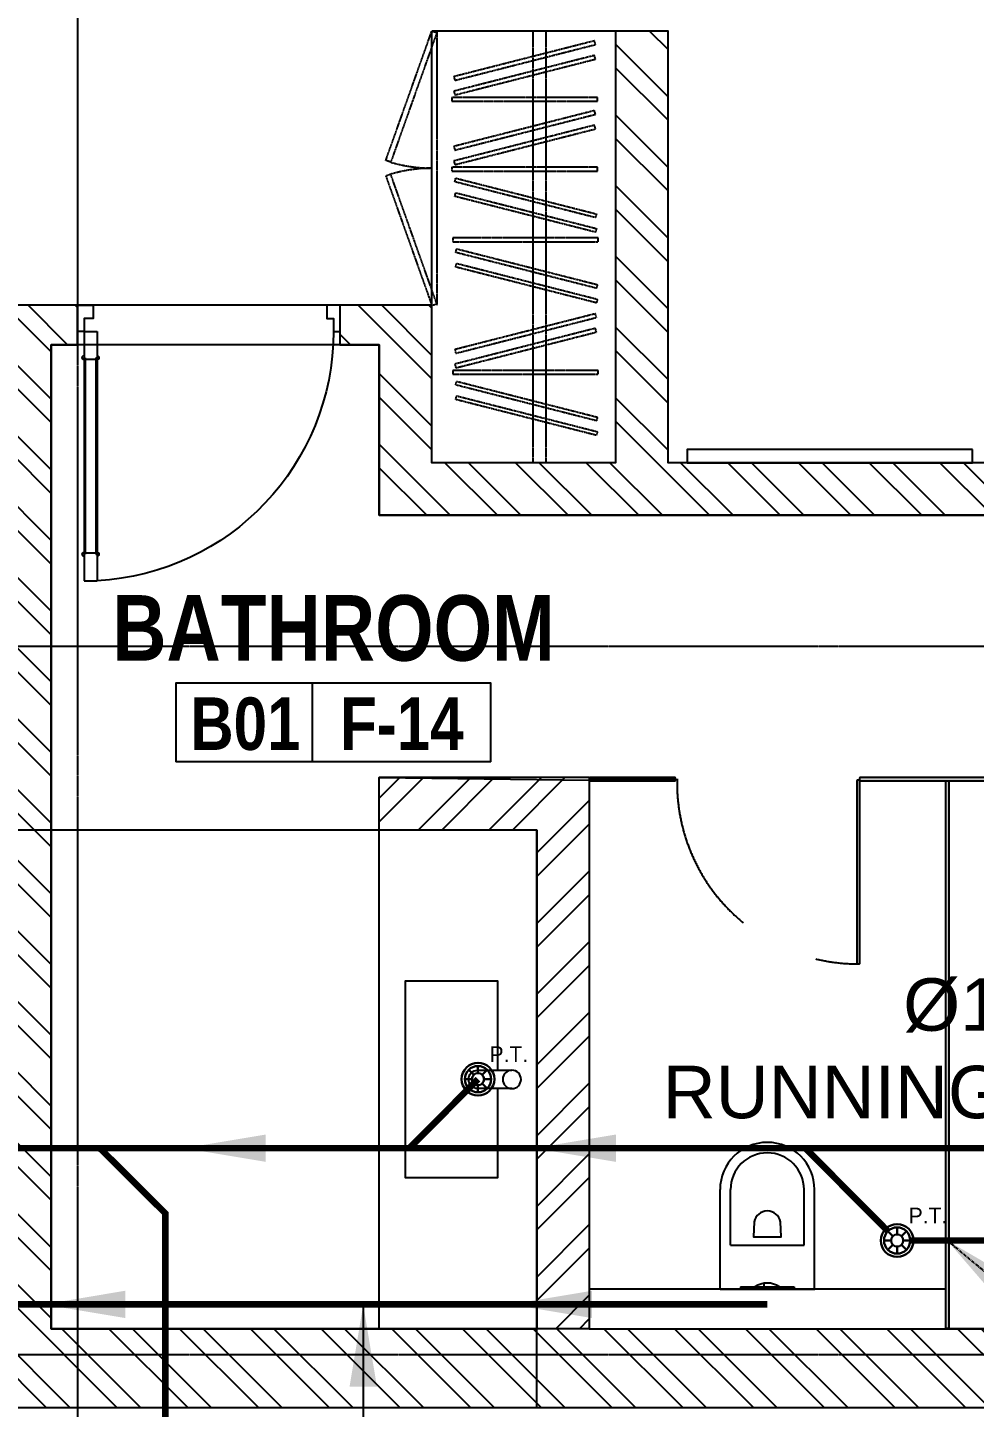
# Model space of a CAD drawing. Header units: millimetres. Extents: x -8500 to 104886, y -7800 to 56500.
# Drawn here: x 57360 to 60967, y 26300 to 31558 of the extents above; entities that cross this region are included whole.
import ezdxf
from ezdxf.enums import TextEntityAlignment as Align

# ---------------------------------------------------------------- set-up
doc = ezdxf.new("R2010")
doc.units = ezdxf.units.MM
doc.header["$LTSCALE"] = 10
doc.set_wipeout_variables(frame=1)
for name, pattern in [('1803 B01 Axis$0$CENTER2', [1.125, 0.75, -0.125, 0.125, -0.125]), ('ACISOWELD', [3, 2, -1]), ('CENTER', [2, 1.25, -0.25, 0.25, -0.25]), ('HIDDEN', [0.375, 0.25, -0.125])]:
    doc.linetypes.add(name, pattern=pattern)
for name, color, linetype in [('1803 B01 Axis$0$AXIS-MEP', 8, '1803 B01 Axis$0$CENTER2'), ('1803 B01 b03$0$TAG-ROOM-AR', 181, 'Continuous'), ('1803 B01 b03$0$WALL-AR', 7, 'Continuous'), ('A-FURNITURE', 1, 'Continuous'), ('CEILING', 7, 'Continuous'), ('DIM-IN-AR', 251, 'Continuous'), ('DOOR-AR', 43, 'Continuous'), ('FIX-AR', 45, 'Continuous'), ('Ground Floor Plan$0$FURNITURE', 1, 'Continuous'), ('Ground Floor Plan$0$WIPEOUT', 8, 'Continuous'), ('ID-FUR', 1, 'Continuous'), ('ID-GLASS', 5, 'Continuous'), ('ID-HATCH', 8, 'Continuous'), ('ID-SANITARY', 1, 'Continuous'), ('ID-WIPEOUT', 8, 'Continuous'), ('WALL-AR', 7, 'Continuous')]:
    doc.layers.add(name, color=color, linetype=linetype)
for name, color, linetype, lineweight in [('FUR', 9, 'Continuous', 9), ('SH - SWP', 10, 'Continuous', 25), ('SH - WWP', 82, 'CENTER', 13), ('TOILET 3', 10, 'Continuous', 25), ('WWP', 82, 'CENTER', 13)]:
    doc.layers.add(name, color=color, linetype=linetype, lineweight=lineweight)
doc.styles.add('1803 B01 b03$0$ARABIC1', font='sarb.shx')
doc.styles.add('1803 B01 b03$0$BOLD-SOFT', font='swisscb.ttf')
doc.styles.add('ARIAL', font='Arial.ttf')
doc.dimstyles.new('1-100-OUT', dxfattribs={"dimscale": 1.25, "dimtxt": 180, "dimasz": 1, "dimexe": 0, "dimexo": 0, "dimgap": 60, "dimtad": 1, "dimdec": 0, "dimblk": 'DIM-END', "dimcen": 2.5, "dimclrd": 256, "dimclre": 3, "dimclrt": 3, "dimadec": 0, "dimazin": 0, "dimtfac": 1, "dimtdec": 0, "dimtix": 1, "dimtmove": 2, "dimatfit": 0, "dimldrblk": 'LEADER-ARROW', "dimlwe": -1, "dimarcsym": 0})

# ---------------------------------------------------------------- blocks, each defined once
blk = doc.blocks.new('1803 B01 Axis$0$1803 B01 AXIS')
for p, q in [((57550, 55300), (57550, -5800)), ((85300, 29200), (-7300, 29200)), ((85300, 26500), (-7300, 26500))]:
    blk.add_line(p, q)
blk = doc.blocks.new('1803 B01 Axis')
at = {"layer": '1803 B01 Axis$0$AXIS-MEP'}
blk.add_blockref('1803 B01 Axis$0$1803 B01 AXIS', (0, 0), dxfattribs=at)
blk = doc.blocks.new('1803 B01 b03$0$ROOM NO-TAG-100')
for p, q in [((-0.8, 0), (-0.8, 3)), ((6, 0), (-6, 0))]:
    blk.add_line(p, q)
blk.add_lwpolyline([(6, 0), (6, 3), (-6, 3), (-6, 0)])
at = {"color": 3, "style": '1803 B01 b03$0$ARABIC1'}
for p in [(0, 20.479), (0, 17.71), (0, 14.912)]:
    blk.add_attdef('---', text='', height=2, dxfattribs=at).set_placement(p, align=Align.CENTER)
at = {"style": '1803 B01 b03$0$BOLD-SOFT'}
for p in [(0, 10.525), (0, 7.134), (0, 3.857)]:
    blk.add_attdef('///', text='', height=2.5, dxfattribs=at).set_placement(p, align=Align.CENTER)
at = {"color": 9, "style": '1803 B01 b03$0$BOLD-SOFT'}
for tag, p in [('B00', (-3.358, 0.458)), ('X00', (2.603, 0.458))]:
    blk.add_attdef(tag, text='', height=2, dxfattribs=at).set_placement(p, align=Align.CENTER)
blk = doc.blocks.new('*U168')
blk.add_wipeout([(2145735, 546419.4), (2146822, 546419.4), (2146822, 546369.4), (2145735, 546369.4)]).dxf.layer = 'Ground Floor Plan$0$WIPEOUT'
at = {"layer": 'Ground Floor Plan$0$FURNITURE'}
blk.add_lwpolyline([(2145735, 546419.4), (2146822, 546419.4), (2146822, 546369.4), (2145735, 546369.4), (2145735, 546419.4)], dxfattribs=at)
blk = doc.blocks.new('door 1000')
for p, q in [((25, 0), (25, 950)), ((25, 950), (75, 950)), ((75, 0), (75, 950)), ((25, 848.2), (30, 848.2)), ((30, 100), (30, 848.2)), ((30, 842.9), (70, 842.9)), ((70, 100), (70, 848.2)), ((70, 848.2), (75, 848.2)), ((30, 105.3), (70, 105.3)), ((25, 100), (30, 100)), ((70, 100), (75, 100)), ((25, 0), (75, 0))]:
    blk.add_line(p, q)
for points in [[(0, -100), (60, -100), (60, -50), (25, -50), (25, 0), (0, 0)], [(1000, -100), (950, -100), (950, -50), (975, -50), (975, 0), (1000, 0)]]:
    blk.add_lwpolyline(points)
for centre, radius, start, end in [((23.2, -0.7), 952.1, 0.0432, 86.8814), ((26.9, 848.5), 8.32, 103.0783, 256.9217), ((73.1, 848.5), 8.32, 283.0783, 76.9217), ((26.9, 99.7), 8.32, 103.0783, 256.9217), ((73.1, 99.7), 8.32, 283.0783, 76.9217)]:
    blk.add_arc(centre, radius, start, end)
blk = doc.blocks.new('*U177')
at = {"layer": 'ID-HATCH'}
h = blk.add_hatch(dxfattribs=at)
h.set_pattern_fill('AR-RROOF', color=8, scale=4, angle=45)
h.set_pattern_definition([(45, (-3924.18, 292.1324), (3.3941125, 9.050967), [60, -8, 20, -4]), (45, (-3921.8323, 297.3084), (-6.590235, 0.933381), [12, -1.32, 24, -3]), (45, (-3925.17, 295.9507), (12.8127749, 16.6028672), [32, -5.6, 16, -4])])
h.paths.add_polyline_path([(-2, 8), (-2085.7, 7.9), (-2087.7, 5.9), (-2087.7, -2.1), (-2085.7, -4.1), (-2, -4), (0, -2), (0, 6)])
blk.add_lwpolyline([(-2, 8), (-2085.7, 7.9), (-2087.7, 5.9), (-2087.7, -2.1), (-2085.7, -4.1), (-2, -4), (0, -2), (0, 6)], close=True)
blk = doc.blocks.new('*U175')
at = {"layer": 'ID-HATCH'}
h = blk.add_hatch(dxfattribs=at)
h.set_pattern_fill('AR-RROOF', color=8, scale=4, angle=45)
h.set_pattern_definition([(45, (-2506.155, 292.1716), (3.3941125, 9.050967), [60, -8, 20, -4]), (45, (-2503.8075, 297.3476), (-6.590235, 0.933381), [12, -1.32, 24, -3]), (45, (-2507.145, 295.99), (12.812775, 16.6028672), [32, -5.6, 16, -4])])
h.paths.add_polyline_path([(-2, 8), (-667.6, 8), (-669.6, 6), (-669.6, -2), (-667.6, -4), (-2, -4), (0, -2), (0, 6)])
blk.add_lwpolyline([(-2, 8), (-667.6, 8), (-669.6, 6), (-669.6, -2), (-667.6, -4), (-2, -4), (0, -2), (0, 6)], close=True)
blk = doc.blocks.new('*U145')
at = {"layer": 'ID-HATCH'}
h = blk.add_hatch(dxfattribs=at)
h.set_pattern_fill('AR-RROOF', color=8, scale=4, angle=45)
h.set_pattern_definition([(45, (-2536.5117, 290.1926), (3.3941125, 9.050967), [60, -8, 20, -4]), (45, (-2534.164, 295.3686), (-6.590235, 0.933381), [12, -1.32, 24, -3]), (45, (-2537.5016, 294.011), (12.812775, 16.6028672), [32, -5.6, 16, -4])])
h.paths.add_polyline_path([(-2, -8), (-698, -8), (-700, -6), (-700, 2), (-698, 4), (-2, 4), (0, 2), (0, -6)])
blk.add_lwpolyline([(-2, -8), (-698, -8), (-700, -6), (-700, 2), (-698, 4), (-2, 4), (0, 2), (0, -6)], close=True)
blk = doc.blocks.new('*U176')
at = {"layer": 'ID-HATCH'}
h = blk.add_hatch(dxfattribs=at)
h.set_pattern_fill('AR-RROOF', color=8, scale=4, angle=45)
h.set_pattern_definition([(45, (-2306.9603, 288.1755), (3.3941125, 9.050967), [60, -8, 20, -4]), (45, (-2304.613, 293.3515), (-6.590235, 0.933381), [12, -1.32, 24, -3]), (45, (-2307.9503, 291.9939), (12.812775, 16.6028672), [32, -5.6, 16, -4])])
h.paths.add_polyline_path([(2, -8), (326.8, -8), (328.8, -6), (328.8, 2), (326.8, 4), (2, 4), (0, 2), (0, -6)])
blk.add_lwpolyline([(2, -8), (326.8, -8), (328.8, -6), (328.8, 2), (326.8, 4), (2, 4), (0, 2), (0, -6)], close=True)
blk = doc.blocks.new('A$C29A14E84')
for p, q in [((-35, 0), (-35, -130)), ((35, -130), (35, 0))]:
    blk.add_line(p, q)
blk.add_lwpolyline([(-35, -55), (-375, -55), (-375, -405), (375, -405), (375, -55), (35, -55)])
blk.add_circle((0, 0), 35)
blk.add_arc((0, -130), 35, 180, 0)
blk = doc.blocks.new('*U173')
blk.add_wipeout([(0, 150), (0, 0), (-1357.6, 0), (-1357.6, 150)]).dxf.layer = 'ID-WIPEOUT'
blk.add_lwpolyline([(0, 0), (-1357.6, 0), (-1357.6, 150), (0, 150)], close=True)
blk = doc.blocks.new('XR-FF_PLAN_INT$0$First Floor Plan$0$C41FC29B5')
for p, q in [((-102.5, -9.5), (-102.5, 0)), ((102.5, 0), (-102.5, 0)), ((102.5, -9.5), (102.5, 0)), ((102.5, -9.5), (-102.5, -9.5)), ((13.4, -22.7), (13.4, -9.5))]:
    blk.add_line(p, q)
blk.add_arc((0.5, 59.4), 83.2, 236.0061, 303.9939)
blk = doc.blocks.new('XR-FF_PLAN_INT$0$First Floor Plan$0$C2B5C50D5')
at = {"ltscale": 10}
for p, q in [((179.3, 0), (-180.7, 0)), ((-180, 0), (-180, -380)), ((180, 0), (180, -380)), ((-140, -168.2), (-140, -380)), ((140, -168.2), (-140, -168.2)), ((140, -168.2), (140, -380))]:
    blk.add_line(p, q, dxfattribs=at)
blk.add_lwpolyline([(50.2, -256.9), (52.8, -199.7), (0, -199.7), (-52.8, -199.7), (-50.2, -256.9, 0.36532), (0, -298.6, 0.36532)], format="xyb", close=True, dxfattribs=at)
for radius in [180, 140]:
    blk.add_arc((0, -380), radius, 180, 0, dxfattribs=at)
blk.add_blockref('XR-FF_PLAN_INT$0$First Floor Plan$0$C41FC29B5', (0, 0))
blk = doc.blocks.new('HHYRYRY')
at = {"layer": 'SH - WWP', "linetype": 'Continuous', "lineweight": 30, "ltscale": 15}
for p, q in [((-29410809.4, -22433290.1), (-29410809.4, -22433263.3)), ((-29410832.5, -22433313.2), (-29410859.4, -22433313.2)), ((-29410825.8, -22433296.9), (-29410844.8, -22433277.9)), ((-29410793.1, -22433296.9), (-29410774.1, -22433277.9)), ((-29410786.4, -22433313.2), (-29410759.5, -22433313.2)), ((-29410825.8, -22433329.5), (-29410844.8, -22433348.5)), ((-29410809.4, -22433336.3), (-29410809.4, -22433363.2)), ((-29410793.1, -22433329.5), (-29410774.1, -22433348.5))]:
    blk.add_line(p, q, dxfattribs=at)
for radius in [62.4, 50, 23.1]:
    blk.add_circle((-29410809.4, -22433313.2), radius, dxfattribs=at)
at = {"layer": 'SH - WWP', "linetype": 'Continuous', "lineweight": 30, "ltscale": 15, "insert": (-29410765.3, -22433188.1), "char_height": 59.94, "width": 240.711, "attachment_point": 1}
blk.add_mtext('P.T.', dxfattribs=at)
blk = doc.blocks.new('DIM-END')
at = {"layer": 'DIM-IN-AR', "color": 1}
for p, q in [((0, -90), (0, 90)), ((-90, 0), (90, 0))]:
    blk.add_line(p, q, dxfattribs=at)
at = {"layer": 'DIM-IN-AR', "color": 1, "const_width": 7.5}
blk.add_lwpolyline([(63.6, 63.6), (-63.6, -63.6)], dxfattribs=at)
blk = doc.blocks.new('LEADER-ARROW')
blk.add_solid([(-250, 41.7), (0, 0), (-250, -41.7)])

msp = doc.modelspace()

# ---------------------------------------------------------------- hatches: boundary and pattern name
at = {"layer": 'ID-HATCH'}
h = msp.add_hatch(dxfattribs=at)
h.set_pattern_fill('ANSI32', color=256, scale=20)
h.set_pattern_definition([(45, (11150.05, 16094.32), (-134.70384, 134.70384), []), (45, (11239.85, 16094.32), (-134.70384, 134.70384), [])])
h.paths.add_polyline_path([(59500.1, 26600), (59300.1, 26600), (59300.1, 28500), (58700, 28500), (58700, 28700), (59500, 28700)])

# ---------------------------------------------------------------- linework, layer by layer
at = {"layer": '1803 B01 b03$0$WALL-AR'}
for points in [[(54350, 35400), (54350, 28250), (54650, 28250), (54650, 28900), (56750, 28900), (56750, 26600), (54650, 26600), (54650, 27250), (54350, 27250), (54350, 26300), (63850, 26300)], [(63550, 26600), (57450, 26600), (57450, 30350), (57450, 30350), (57550, 30350), (57550, 30500), (57300, 30500), (57300, 29900), (54550, 29900), (54550, 35200)], [(66250, 29900), (59800, 29900), (59800, 31545), (59600, 31545), (59600, 29900), (58900, 29900), (58900, 30500), (58550, 30500), (58550, 30350), (58700, 30350), (58700, 29700), (63550, 29700)]]:
    msp.add_lwpolyline(points, dxfattribs=at)
at = {"layer": 'FIX-AR'}
msp.add_line((58700, 26600), (58700, 28500), dxfattribs=at)
at = {"layer": 'ID-FUR'}
for p in [(59600, 31545), (58900, 30500)]:
    msp.add_line(p, (58900, 31545), dxfattribs=at)
at = {"layer": 'ID-FUR', "color": 8, "linetype": 'HIDDEN', "ltscale": 0.5}
for p, q in [((58920, 30500), (58920, 31545)), ((59285, 31545), (59285, 29900)), ((59335, 31545), (59335, 29900))]:
    msp.add_line(p, q, dxfattribs=at)
for points in [[(58919.3, 31539.8), (58743.5, 31045.5), (58724.9, 31052.5), (58900, 31545)], [(58919.3, 30505.2), (58743.5, 30999.5), (58724.9, 30992.5), (58900, 30500)]]:
    msp.add_lwpolyline(points, close=True, dxfattribs=at)
for points in [[(58987.8, 31357.3), (59523.6, 31493.8), (59519.9, 31507.9), (58984, 31371.4), (58987.8, 31357.3)], [(58987.8, 31301.8), (59523.6, 31438.3), (59519.9, 31452.3), (58984, 31315.9), (58987.8, 31301.8)], [(58976.9, 31277.6), (59530.7, 31277.6), (59530.7, 31292.2), (58976.9, 31292.2), (58976.9, 31277.6)], [(58987.8, 31091.5), (59523.6, 31227.9), (59519.9, 31242), (58984, 31105.5), (58987.8, 31091.5)], [(58987.8, 31035.9), (59523.6, 31172.4), (59519.9, 31186.4), (58984, 31050), (58987.8, 31035.9)], [(58976.9, 31011.7), (59530.7, 31011.7), (59530.7, 31026.3), (58976.9, 31026.3), (58976.9, 31011.7)], [(58991.3, 30984.7), (59527.2, 30848.2), (59523.5, 30834.1), (58987.6, 30970.6), (58991.3, 30984.7)], [(58991.3, 30929.1), (59527.2, 30792.7), (59523.5, 30778.6), (58987.6, 30915.1), (58991.3, 30929.1)], [(58980.5, 30742.5), (59534.3, 30742.5), (59534.3, 30757), (58980.5, 30757), (58980.5, 30742.5)], [(58994.9, 30715.4), (59530.8, 30578.9), (59527, 30564.9), (58991.1, 30701.3), (58994.9, 30715.4)], [(58994.9, 30659.9), (59530.8, 30523.4), (59527, 30509.3), (58991.1, 30645.8), (58994.9, 30659.9)], [(58991.3, 30317.3), (59527.2, 30453.7), (59523.5, 30467.8), (58987.6, 30331.3), (58991.3, 30317.3)], [(58991.3, 30261.7), (59527.2, 30398.2), (59523.5, 30412.3), (58987.6, 30275.8), (58991.3, 30261.7)], [(58980.5, 30237.5), (59534.3, 30237.5), (59534.3, 30252.1), (58980.5, 30252.1), (58980.5, 30237.5)], [(58994.9, 30210.5), (59530.8, 30074), (59527, 30059.9), (58991.1, 30196.4), (58994.9, 30210.5)], [(58994.9, 30154.9), (59530.8, 30018.5), (59527, 30004.4), (58991.1, 30140.9), (58994.9, 30154.9)]]:
    msp.add_lwpolyline(points, dxfattribs=at)
for centre, start, end in [((58903.9, 31593.7), 253.6873, 269.6042), ((58903.9, 30451.3), 90.3958, 106.3127)]:
    msp.add_arc(centre, 571.3, start, end, dxfattribs=at)
at = {"layer": 'ID-GLASS', "color": 8, "linetype": 'HIDDEN', "ltscale": 250}
msp.add_arc((60524.3, 28680.2), 690.2, 178.7063, 270, dxfattribs=at)
at = {"layer": 'SH - WWP', "linetype": 'CENTER', "ltscale": 25, "const_width": 25}
for points in [[(59075.9, 27550.9), (58814.7, 27287.8)], [(57885, 26075), (57885, 27039.5), (57635.3, 27287.8)], [(61004.7, 26936), (60722.6, 26936)]]:
    msp.add_lwpolyline(points, dxfattribs=at)
at = {"layer": 'TOILET 3'}
msp.add_lwpolyline([(59300, 28500), (57050, 28500), (57050, 26300), (59300, 26300)], close=True, dxfattribs=at)
at = {"layer": 'WALL-AR'}
for p, q in [((59500, 28700), (58700, 28700)), ((58700, 28500), (58700, 28700)), ((59500, 28700), (59500.1, 26600)), ((59300, 28500), (58700, 28500)), ((59300, 28500), (59300.1, 26600))]:
    msp.add_line(p, q, dxfattribs=at)

# ---------------------------------------------------------------- block references
at = {"layer": '1803 B01 b03$0$TAG-ROOM-AR'}
ref = msp.add_blockref('1803 B01 b03$0$ROOM NO-TAG-100', (58525.4, 28759.8), dxfattribs=dict(at, xscale=100, yscale=100, zscale=100))
ref.add_attrib('X00', 'F-14', dxfattribs={"layer": '0', "color": 9, "height": 200, "style": '1803 B01 b03$0$BOLD-SOFT'}).set_placement((58785.7, 28805.6), align=Align.CENTER)
ref.add_attrib('B00', 'B01', dxfattribs={"layer": '0', "color": 9, "height": 200, "style": '1803 B01 b03$0$BOLD-SOFT'}).set_placement((58189.7, 28805.6), align=Align.CENTER)
ref.add_attrib('///', 'BATHROOM', dxfattribs={"layer": '0', "height": 250, "style": '1803 B01 b03$0$BOLD-SOFT'}).set_placement((58525.4, 29145.5), align=Align.CENTER)
at = {"layer": 'DOOR-AR', "xscale": -1, "rotation": 180}
msp.add_blockref('door 1000', (57550, 30400), dxfattribs=at)
at = {"layer": 'FIX-AR', "xscale": -1, "rotation": 270}
msp.add_blockref('A$C29A14E84', (59205, 27550), dxfattribs=at)
at = {"layer": 'FUR', "color": 18, "lineweight": 20, "ltscale": 0.6, "true_color": 0x000000}
for p in [(29469885.3, 22460864.1), (29471482.1, 22460249.2)]:
    msp.add_blockref('HHYRYRY', p, dxfattribs=at)
at = {"layer": 'ID-FUR', "color": 8, "linetype": 'HIDDEN', "ltscale": 0.5}
msp.add_blockref('1803 B01 Axis', (0, 0), dxfattribs=at)
at = {"layer": 'ID-GLASS'}
for name, p in [('*U176', (59500, 28696)), ('*U175', (61198.5, 28692))]:
    msp.add_blockref(name, p, dxfattribs=at)
at = {"layer": 'ID-GLASS', "xscale": -1}
for name, p, rotation in [('*U145', (60526.9, 28690), 270), ('*U177', (60865.7, 26600.3), 90)]:
    msp.add_blockref(name, p, dxfattribs=dict(at, rotation=rotation))

# ---------------------------------------------------------------- texts
at = {"layer": 'WWP', "lineweight": 15, "ltscale": 20, "extrusion": (0.007838, -0.01548, 0.999849), "insert": (62635.8, 27935.3, -1.7), "char_height": 200, "width": 2883.536, "attachment_point": 3, "text_direction": (0.999969, 0, -0.007839), "style": 'ARIAL'}
msp.add_mtext('Ø110mm WWP\\PRUNNING IN CEILING ', dxfattribs=at)

# ---------------------------------------------------------------- leaders
at = {"layer": 'SH - SWP'}
msp.add_leader([(57420.3, 26692.5), (58165.3, 26692.5)], dimstyle='1-100-OUT', override={"dimgap": 60, "dimtad": 0}, dxfattribs=at)
at = {"layer": 'SH - WWP'}
msp.add_leader([(57955, 27287.8), (58700, 27287.8)], dimstyle='1-100-OUT', override={"dimtad": 0}, dxfattribs=at)

# ---------------------------------------------------------------- next in the draw order: block references
at = {"layer": 'A-FURNITURE', "xscale": -1}
msp.add_blockref('*U168', (2206695, -516469.4), dxfattribs=at)
at = {"layer": 'ID-SANITARY', "xscale": -1, "rotation": 180}
msp.add_blockref('*U173', (60857.7, 26750), dxfattribs=at)

# ---------------------------------------------------------------- next in the draw order: linework, layer by layer
at = {"layer": 'CEILING'}
msp.add_lwpolyline([(54550, 35200), (57550, 35200), (57550, 34350), (59600, 34350), (59600, 32655), (59800, 32655), (59800, 34300), (66050, 34300), (66050, 29900), (59800, 29900), (59800, 31545), (59600, 31545), (59600, 29900), (58900, 29900), (58900, 30500), (57300, 30500), (57300, 29900), (54550, 29900)], close=True, dxfattribs=at)
at = {"layer": 'SH - SWP', "linetype": 'ACISOWELD', "ltscale": 10, "const_width": 25}
msp.add_lwpolyline([(60178.2, 26692.5), (57170.8, 26692.5)], dxfattribs=at)

# ---------------------------------------------------------------- next in the draw order: block references
at = {"layer": 'ID-SANITARY', "rotation": 180.0084797221651}
msp.add_blockref('XR-FF_PLAN_INT$0$First Floor Plan$0$C2B5C50D5', (60178.2, 26750), dxfattribs=at)

# ---------------------------------------------------------------- next in the draw order: leaders
at = {"layer": 'SH - SWP'}
for points in [[(59198.4, 26692.5), (59943.4, 26692.5)], [(58638.8, 26691.4), (58638.8, 25259.3), (60411, 25259.3)]]:
    msp.add_leader(points, dimstyle='1-100-OUT', override={"dimgap": 60, "dimtad": 0}, dxfattribs=at)
at = {"layer": 'SH - WWP'}
msp.add_leader([(60863.7, 26936), (63779.4, 24507.7), (65248.4, 24507.7)], dimstyle='1-100-OUT', override={"dimtad": 0}, dxfattribs=at)

# ---------------------------------------------------------------- next in the draw order: hatches: boundary and pattern name
at = {"layer": 'ID-HATCH'}
h = msp.add_hatch(dxfattribs=at)
h.set_pattern_fill('ANSI32', color=256, scale=20, angle=-90)
h.set_pattern_definition([(315, (11000, 350), (134.70384, 134.70384), []), (315, (11000, 260.2), (134.70384, 134.70384), [])])
h.paths.add_polyline_path([(59800, 34300), (60000, 34300), (60000, 34500), (59800, 34500), (59800, 35400), (56950, 35400), (56950, 35825), (56750, 35825), (56750, 35400), (54350, 35400), (54350, 29200), (54550, 29200), (54550, 29750), (56750, 29750), (57050, 29750), (57050, 29750), (57300, 29750), (57300, 26600), (57050, 26600), (57050, 26300), (61400, 26300), (61400, 26600), (62239.3, 26600), (62139.3, 26600), (60039.7, 26600), (59939.7, 26600), (57450, 26600), (57450, 29700), (57450, 29700), (57450, 30350), (57550, 30350), (57550, 30500), (57300, 30500), (57300, 29900), (54550, 29900), (54550, 35200), (59600, 35200), (59600, 34500), (57700, 34500), (57700, 35200), (57550, 35200), (57550, 34350), (59600, 34350), (59600, 32655), (59800, 32655)])
h = msp.add_hatch(dxfattribs=at)
h.set_pattern_fill('ANSI32', color=256, scale=20, angle=-90)
h.set_pattern_definition([(315, (11000, 350), (134.70384, 134.70384), []), (315, (11000, 260.2), (134.70384, 134.70384), [])])
h.paths.add_polyline_path([(63750, 29700), (66350, 29700), (66350, 28900), (63750, 28900), (63850, 28700), (66550, 28700), (66550, 30400.8), (66250, 30400.8), (66250, 29900), (59800, 29900), (59800, 31545), (59600, 31545), (59600, 29900), (58900, 29900), (58900, 30500), (58550, 30500), (58550, 30350), (58700, 30350), (58700, 29700), (63550, 29700), (63550, 26600), (63850, 26600), (63850, 28700), (63750, 28900)])

# ---------------------------------------------------------------- next in the draw order: linework, layer by layer
at = {"layer": 'CEILING'}
msp.add_lwpolyline([(57450, 30350), (57450, 26600), (59300.1, 26600), (59300.1, 28500), (58700, 28500), (58700, 28700), (59500, 28690), (59500, 26600), (63550, 26600), (63550, 29700), (58700, 29700), (58700, 30350)], close=True, dxfattribs=at)
at = {"layer": 'SH - WWP', "linetype": 'CENTER', "ltscale": 25, "const_width": 25}
for points in [[(57222.2, 27287.8), (62845.6, 27287.8)], [(60637.5, 26971.4), (60323.3, 27287.8)]]:
    msp.add_lwpolyline(points, dxfattribs=at)

# ---------------------------------------------------------------- next in the draw order: leaders
at = {"layer": 'SH - WWP'}
msp.add_leader([(59288.9, 27287.8), (60033.9, 27287.8)], dimstyle='1-100-OUT', override={"dimtad": 0}, dxfattribs=at)

doc.saveas('drawing.dxf')
